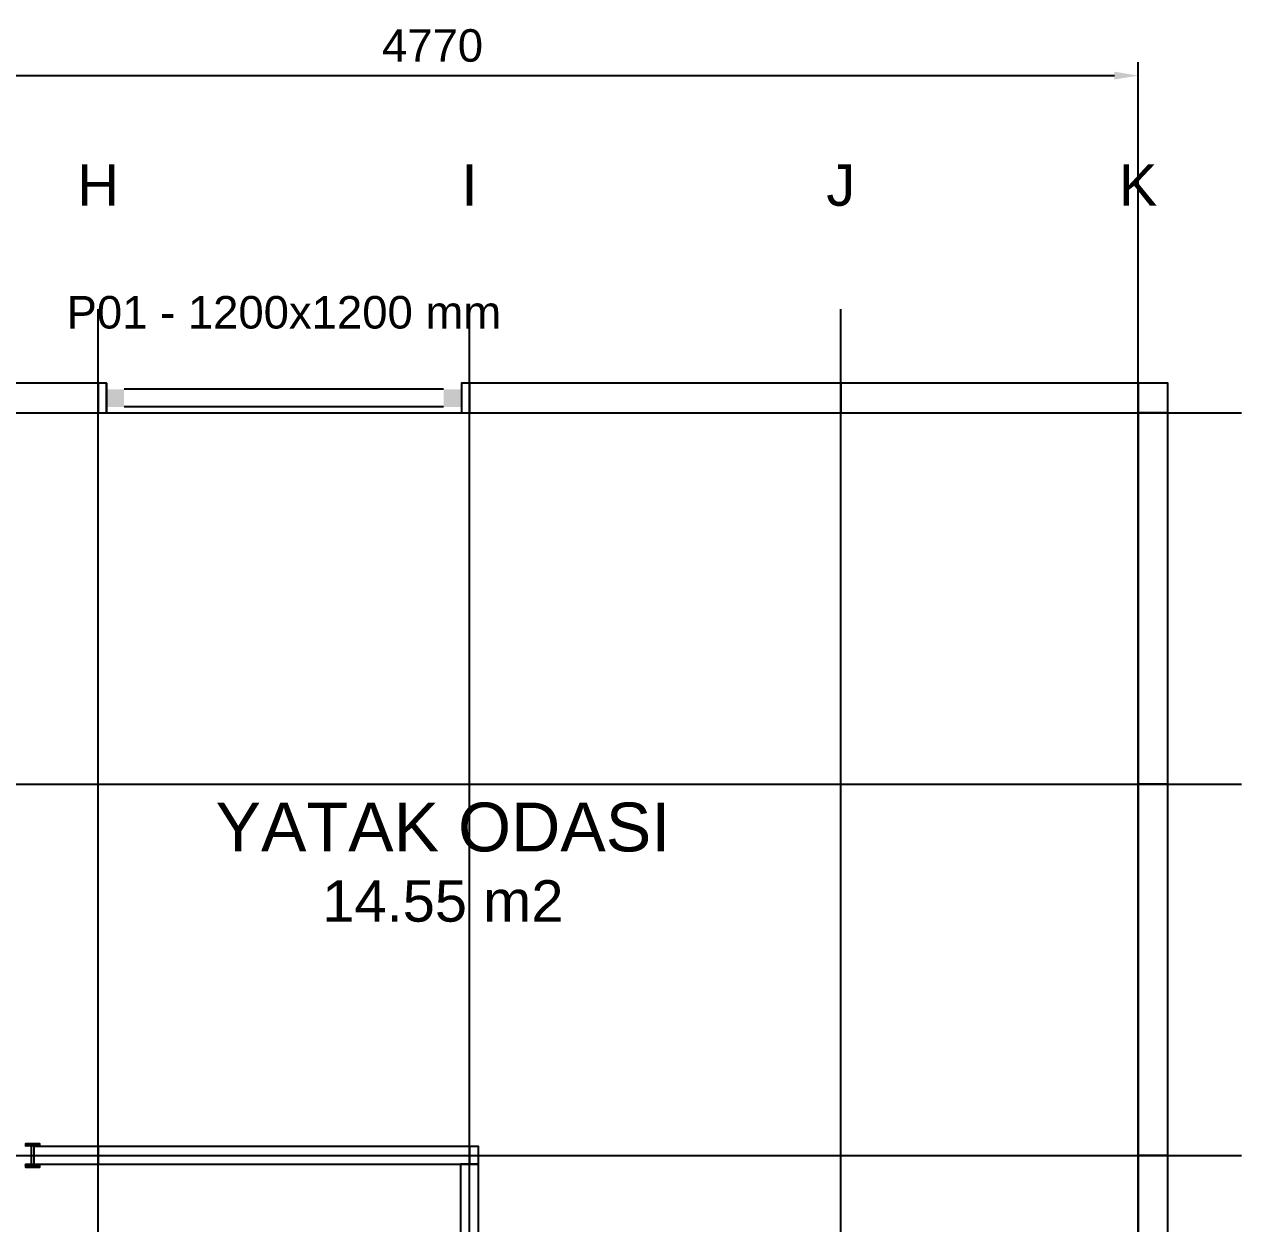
# Model space of a CAD drawing. Header units: millimetres. Extents: x -973 to 28250, y -35942 to 8545.
# Drawn here: x 8635 to 12750, y -9841 to -5787 of the extents above; entities that cross this region are included whole.
import ezdxf
from ezdxf.enums import TextEntityAlignment as Align

# ---------------------------------------------------------------- set-up
doc = ezdxf.new("R2010")
doc.units = ezdxf.units.MM
for name, color, linetype in [('PENCERE', 10, 'Continuous'), ('R02_AKS', 8, 'Continuous'), ('R02_BAGLANTI', 3, 'Continuous'), ('R02_DUVAR', 7, 'Continuous'), ('R02_KOLON', 3, 'Continuous'), ('R02_OLCU', 4, 'Continuous'), ('R02_OZEL', 6, 'Continuous'), ('R02_PENCERE', 4, 'Continuous'), ('R02_YAZI', 7, 'Continuous')]:
    doc.layers.add(name, color=color, linetype=linetype)
doc.styles.get("Standard").update_dxf_attribs({"font": 'Arial.ttf'})
doc.dimstyles.new('ISO-25', dxfattribs={"dimtxt": 12, "dimasz": 3, "dimexe": 1.25, "dimexo": 0.625, "dimgap": 4, "dimtad": 1, "dimtxsty": 'Standard', "dimcen": 2.5, "dimadec": 0, "dimazin": 0, "dimtfac": 1, "dimtmove": 0, "dimatfit": 3, "dimfxl": 1, "dimarcsym": 0})

# ---------------------------------------------------------------- blocks, each defined once
blk = doc.blocks.new('R02_CK_D01_H_1_1_P')
blk.add_lwpolyline([(0, 0), (1255, 0), (1255, 100), (0, 100)], close=True)
blk = doc.blocks.new('R02_SRC_P01')
at = {"layer": 'PENCERE', "color": 1}
for p, q in [((53387.01, 8192.86), (53397.01, 8192.86)), ((53389.01, 8186.86), (53389.01, 8078.86)), ((53395.01, 8186.86), (53395.01, 8078.86)), ((53387.01, 8072.86), (53397.01, 8072.86))]:
    blk.add_line(p, q, dxfattribs=at)
for points in [[(53389.01, 8192.86), (53389.01, 8186.86), (53395.01, 8192.86), (53395.01, 8186.86)], [(53389.01, 8072.86), (53389.01, 8078.86), (53395.01, 8072.86), (53395.01, 8078.86)]]:
    blk.add_solid(points, dxfattribs=at)
blk = doc.blocks.new('R02_CK_D05_H_1_1_P')
for points in [[(0, 0), (27.5, 0), (27.5, 100), (0, 100)], [(1227.5, 0), (1255, 0), (1255, 100), (1227.5, 100)]]:
    blk.add_lwpolyline(points, close=True)
at = {"xscale": 10, "yscale": 10, "rotation": 270}
blk.add_blockref('R02_SRC_P01', (-80701.10801, 533970.0577), dxfattribs=at)
blk = doc.blocks.new('R02_CK_D04_H_1_1_P')
blk.add_lwpolyline([(0, 0), (1005, 0), (1005, 100), (0, 100)], close=True)
blk = doc.blocks.new('R02_CK_D01_V_1_1_P')
blk.add_lwpolyline([(0, 0), (1255, 0), (1255, 100), (0, 100)], close=True)
blk = doc.blocks.new('R02_SRC_K01')
at = {"color": 133, "linetype": 'Continuous', "lineweight": 25, "true_color": 0x6ec1dd}
for p, q in [((54247.47, 7919.88), (54248.32, 7919.88)), ((54248.32, 7919.59), (54247.47, 7919.59)), ((54248.6, 7919.88), (54248.04, 7919.03)), ((54248.32, 7919.31), (54248.04, 7919.59)), ((54248.32, 7919.88), (54248.32, 7919.59)), ((54248.32, 7919.31), (54248.6, 7919.31)), ((54248.32, 7919.03), (54248.6, 7919.31)), ((54249.16, 7919.03), (54248.6, 7919.88)), ((54248.6, 7919.88), (54248.6, 7919.59)), ((54248.6, 7919.88), (54248.88, 7919.88)), ((54248.6, 7919.59), (54248.88, 7919.03)), ((54249.16, 7919.88), (54248.88, 7919.59)), ((54248.88, 7919.88), (54249.45, 7919.03)), ((54249.73, 7919.59), (54248.88, 7919.59)), ((54249.16, 7919.03), (54248.88, 7919.03)), ((54249.16, 7919.88), (54249.16, 7919.88)), ((54249.16, 7919.03), (54249.73, 7919.59)), ((54249.16, 7919.03), (54249.45, 7919.03)), ((54250.01, 7919.88), (54249.45, 7919.03)), ((54250.01, 7919.88), (54249.73, 7919.59)), ((54249.73, 7919.31), (54249.73, 7919.59)), ((54249.73, 7919.31), (54250.01, 7919.31)), ((54249.73, 7919.03), (54250.01, 7919.31)), ((54250.57, 7919.03), (54250.01, 7919.88)), ((54250.01, 7919.88), (54250.01, 7919.88)), ((54250.01, 7919.88), (54250.01, 7919.59)), ((54250.01, 7919.88), (54250.29, 7919.88)), ((54250.01, 7919.59), (54250.29, 7919.03)), ((54250.29, 7919.88), (54250.86, 7919.03)), ((54250.29, 7912.83), (54250.29, 7919.03)), ((54250.57, 7919.88), (54250.57, 7919.88)), ((54250.57, 7919.88), (54250.57, 7919.59)), ((54251.42, 7919.59), (54250.57, 7919.59)), ((54250.57, 7919.03), (54250.57, 7919.03)), ((54250.57, 7919.03), (54250.86, 7919.03)), ((54250.86, 7919.03), (54251.14, 7919.59)), ((54251.7, 7919.88), (54251.14, 7919.03)), ((54251.42, 7919.31), (54251.14, 7919.59)), ((54251.42, 7919.88), (54251.42, 7919.88)), ((54251.42, 7919.88), (54251.42, 7919.59)), ((54251.7, 7919.88), (54251.42, 7919.59)), ((54251.42, 7919.59), (54251.98, 7919.03)), ((54251.42, 7919.31), (54251.7, 7919.31)), ((54251.42, 7919.03), (54251.7, 7919.31)), ((54252.27, 7919.03), (54251.7, 7919.88)), ((54251.7, 7919.88), (54252.27, 7919.88)), ((54251.7, 7919.88), (54251.98, 7919.88)), ((54251.98, 7919.88), (54251.98, 7919.88)), ((54251.98, 7919.88), (54251.98, 7919.59)), ((54251.98, 7919.88), (54252.27, 7919.03)), ((54252.27, 7919.59), (54251.98, 7919.59)), ((54251.98, 7919.03), (54251.98, 7919.03)), ((54251.98, 7919.03), (54252.27, 7919.03)), ((54252.27, 7919.03), (54252.27, 7919.03)), ((54248.6, 7911.98), (54248.04, 7912.83)), ((54248.32, 7912.83), (54248.6, 7912.26)), ((54249.16, 7912.83), (54248.6, 7911.98)), ((54248.6, 7912.26), (54248.88, 7912.83)), ((54249.16, 7912.83), (54248.88, 7912.83)), ((54248.88, 7911.98), (54249.45, 7912.83)), ((54249.16, 7912.83), (54249.45, 7912.83)), ((54249.16, 7912.83), (54249.73, 7912.26)), ((54250.01, 7911.98), (54249.45, 7912.83)), ((54249.73, 7912.83), (54250.01, 7912.26)), ((54250.57, 7912.83), (54250.01, 7911.98)), ((54250.01, 7912.26), (54250.29, 7912.83)), ((54250.29, 7911.98), (54250.86, 7912.83)), ((54250.57, 7912.83), (54250.57, 7912.83)), ((54250.57, 7912.83), (54250.86, 7912.83)), ((54250.86, 7912.83), (54251.14, 7912.26)), ((54251.7, 7911.98), (54251.14, 7912.83)), ((54251.42, 7912.26), (54251.98, 7912.83)), ((54251.42, 7912.83), (54251.7, 7912.26)), ((54252.27, 7912.83), (54251.7, 7911.98)), ((54251.98, 7912.83), (54251.98, 7912.83)), ((54251.98, 7912.83), (54252.27, 7912.83)), ((54251.98, 7911.98), (54252.27, 7912.83)), ((54252.27, 7912.83), (54252.27, 7912.83)), ((54248.32, 7912.26), (54247.47, 7912.26)), ((54247.47, 7911.98), (54248.32, 7911.98)), ((54248.32, 7912.26), (54248.04, 7912.26)), ((54248.32, 7912.26), (54248.32, 7911.98)), ((54248.32, 7912.26), (54248.6, 7912.26)), ((54249.16, 7911.98), (54248.88, 7912.26)), ((54249.73, 7912.26), (54248.88, 7912.26)), ((54249.16, 7911.98), (54249.16, 7911.98)), ((54250.01, 7911.98), (54249.73, 7912.26)), ((54249.73, 7912.26), (54249.73, 7912.26)), ((54249.73, 7912.26), (54250.01, 7912.26)), ((54250.01, 7911.98), (54250.01, 7912.26)), ((54250.01, 7911.98), (54250.01, 7911.98)), ((54250.01, 7911.98), (54250.29, 7911.98)), ((54250.57, 7911.98), (54250.57, 7912.26)), ((54251.42, 7912.26), (54250.57, 7912.26)), ((54250.57, 7911.98), (54250.57, 7911.98)), ((54251.42, 7912.26), (54251.14, 7912.26)), ((54251.42, 7911.98), (54251.42, 7912.26)), ((54251.7, 7911.98), (54251.42, 7912.26)), ((54251.42, 7912.26), (54251.7, 7912.26)), ((54251.42, 7911.98), (54251.42, 7911.98)), ((54251.7, 7911.98), (54252.27, 7911.98)), ((54251.7, 7911.98), (54251.98, 7911.98)), ((54251.98, 7911.98), (54251.98, 7912.26)), ((54252.27, 7912.26), (54251.98, 7912.26)), ((54251.98, 7911.98), (54251.98, 7911.98))]:
    blk.add_line(p, q, dxfattribs=at)
for points in [[(54247.47, 7919.03), (54247.47, 7919.88), (54252.27, 7919.88), (54252.27, 7919.03)], [(54248.6, 7919.88), (54250.01, 7919.88), (54251.42, 7919.88)], [(54248.6, 7912.26), (54248.6, 7911.98), (54248.88, 7911.98)], [(54248.6, 7911.98), (54250.01, 7911.98), (54251.42, 7911.98)]]:
    blk.add_lwpolyline(points, dxfattribs=at)
blk.add_lwpolyline([(54247.47, 7912.83), (54252.27, 7912.83), (54252.27, 7911.98), (54247.47, 7911.98)], close=True, dxfattribs=at)
blk = doc.blocks.new('R02_CK_I02_H_N1_1_P')
blk.add_lwpolyline([(1037.5, 0), (1255, 0), (1255, 60), (1037.5, 60)], close=True)
at = {"xscale": -10, "yscale": 10}
blk.add_blockref('R02_SRC_K01', (543532.1865, -79129.29523), dxfattribs=at)
blk = doc.blocks.new('R02_CK_I01_H_N1_1_P')
blk.add_lwpolyline([(0, 0), (1255, 0), (1255, 60), (0, 60)], close=True)
blk = doc.blocks.new('R02_CK_I06_V_1_1_P')
blk.add_lwpolyline([(0, 0), (1195, 0), (1195, 60), (0, 60)], close=True)
blk = doc.blocks.new('R02_L')
blk.add_lwpolyline([(0, 0), (30, 0), (30, 60), (0, 60)], close=True)
blk = doc.blocks.new('*D309')
at = {"layer": 'Defpoints', "color": 0, "transparency": 16777216}
for p in [(12400, -5960), (7630, -7000), (12400, -7000)]:
    blk.add_point(p, dxfattribs=at)
at = {"layer": 'R02_OLCU', "color": 4, "lineweight": -2, "transparency": 16777216}
for p, q in [((7630, -6940), (7630, -5915)), ((12400, -6940), (12400, -5915)), ((7710, -5960), (12320, -5960))]:
    blk.add_line(p, q, dxfattribs=at)
at = {"layer": 'R02_OLCU', "color": 4, "transparency": 16777216}
for points in [[(7710, -5946.7), (7710, -5973.3), (7630, -5960)], [(12320, -5946.7), (12320, -5973.3), (12400, -5960)]]:
    blk.add_solid(points, dxfattribs=at)
at = {"layer": 'R02_OLCU', "color": 4, "transparency": 16777216, "insert": (10015, -5858.8), "char_height": 110, "attachment_point": 5}
blk.add_mtext('4770', dxfattribs=at)

msp = doc.modelspace()

# ---------------------------------------------------------------- linework, layer by layer
at = {"layer": 'R02_AKS'}
for p, q in [((8885, -13180), (8885, -6750)), ((10140, -13180), (10140, -6750)), ((11395, -13180), (11395, -6750)), ((12400, -13180), (12400, -6750)), ((-180, -7100), (12750, -7100)), ((-180, -8355), (12750, -8355)), ((-180, -9610), (12750, -9610))]:
    msp.add_line(p, q, dxfattribs=at)
at = {"layer": 'R02_KOLON'}
msp.add_lwpolyline([(12400, -7100), (12500, -7100), (12500, -7000), (12400, -7000)], close=True, dxfattribs=at)

# ---------------------------------------------------------------- block references
at = {"layer": 'R02_BAGLANTI'}
msp.add_blockref('R02_L', (10140, -9640), dxfattribs=at)
at = {"layer": 'R02_DUVAR'}
for name, p in [('R02_CK_D01_H_1_1_P', (7630, -7100)), ('R02_CK_D05_H_1_1_P', (8885, -7100)), ('R02_CK_D01_H_1_1_P', (10140, -7100)), ('R02_CK_I02_H_N1_1_P', (7630, -9640)), ('R02_CK_I01_H_N1_1_P', (8885, -9640))]:
    msp.add_blockref(name, p, dxfattribs=at)
at = {"layer": 'R02_DUVAR', "rotation": 90}
for p in [(12500, -8355), (12500, -9610), (12500, -10865)]:
    msp.add_blockref('R02_CK_D01_V_1_1_P', p, dxfattribs=at)
at = {"layer": 'R02_OZEL'}
msp.add_blockref('R02_CK_D04_H_1_1_P', (11395, -7100), dxfattribs=at)
at = {"layer": 'R02_OZEL', "rotation": 90}
msp.add_blockref('R02_CK_I06_V_1_1_P', (10170, -10835), dxfattribs=at)

# ---------------------------------------------------------------- texts
at = {"layer": 'R02_AKS'}
for s, p in [('H', (8885, -6330)), ('I', (10140, -6330)), ('J', (11395, -6330)), ('K', (12400, -6330))]:
    msp.add_text(s, height=140, dxfattribs=at).set_placement(p, align=Align.MIDDLE_CENTER)
at = {"layer": 'R02_PENCERE'}
msp.add_text('P01 - 1200x1200 mm', height=110, dxfattribs=at).set_placement((9512.5, -6760), align=Align.MIDDLE_CENTER)
at = {"layer": 'R02_YAZI'}
for s, height, p in [('YATAK ODASI', 165, (10050, -8500)), ('14.55 m2', 140, (10050, -8750))]:
    msp.add_text(s, height=height, dxfattribs=at).set_placement(p, align=Align.MIDDLE_CENTER)

# ---------------------------------------------------------------- dimensions: what is measured, and where the dimension line sits
at = {"layer": 'R02_OLCU'}
dim = msp.add_linear_dim(base=(12400, -5960), p1=(7630, -7000), p2=(12400, -7000), dimstyle='ISO-25', override={"dimtxt": 110, "dimasz": 80, "dimexe": 45, "dimexo": 60, "dimgap": 45, "dimdec": 1, "dimclrd": 4, "dimclre": 4, "dimclrt": 4, "dimtix": 1, "dimatfit": 1}, dxfattribs=at)
dim.commit()
dim.dimension.update_dxf_attribs({"geometry": '*D309', "text_midpoint": (10015, -5858.84)})

doc.saveas('drawing.dxf')
